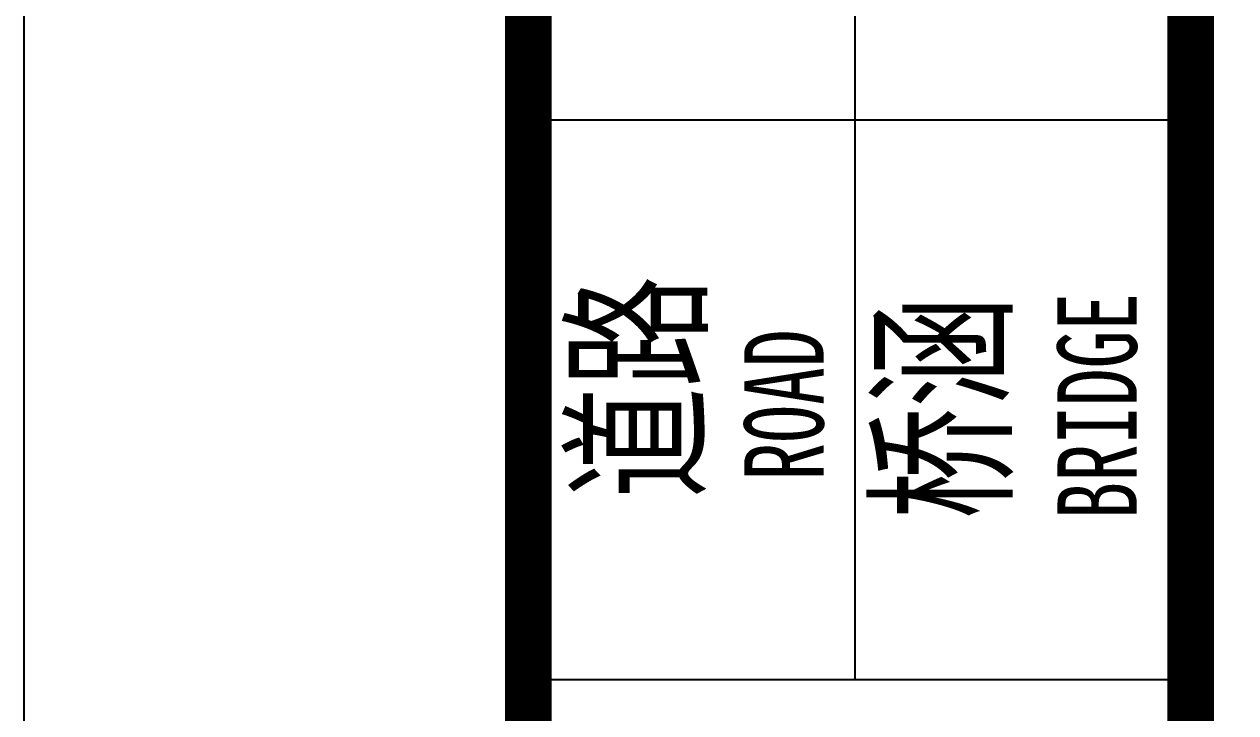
# Model space of a CAD drawing. Header units: millimetres. Extents: x 2630 to 3503, y 1668 to 1965.
# Drawn here: x 2629.95 to 2655.92, y 1702.58 to 1717.35 of the extents above; entities that cross this region are included whole.
import ezdxf

# ---------------------------------------------------------------- set-up
doc = ezdxf.new("R2010")
doc.units = ezdxf.units.MM
doc.styles.get("Standard").update_dxf_attribs({"font": '', "width": 0.7})
doc.styles.get('Standard').set_extended_font_data('仿宋_GB2312')

# ---------------------------------------------------------------- blocks, each defined once
blk = doc.blocks.new('tk')
for p, q in [((17.8, -10), (17.8, -262)), ((25, -250), (10.8, -250)), ((25, -262), (10.8, -262))]:
    blk.add_line(p, q)
at = {"color": 7, "true_color": 0xffffff, "flags": 128}
blk.add_lwpolyline([(420, -297), (0, -297), (0, 0), (420, 0)], close=True, dxfattribs=at)
at = {"const_width": 1}
blk.add_lwpolyline([(25, -287), (10.8, -287), (10.8, -10), (25, -10)], dxfattribs=at)
at = {"const_width": 1, "flags": 128}
blk.add_lwpolyline([(410, -10), (25, -10), (25, -287), (410, -287)], close=True, dxfattribs=at)
at = {"attachment_point": 1, "rotation": 90}
for s, insert, char_height, width in [('道路', (11.887, -258.116), 2.5, 5.22511), ('BRIDGE', (22.143, -258.564), 1.7, 4.69942), ('桥涵', (18.412, -258.549), 2.5, 5.22511), ('ROAD', (15.431, -257.727), 1.7, 3.27698)]:
    blk.add_mtext(s, dxfattribs=dict(at, insert=insert, char_height=char_height, width=width))

msp = doc.modelspace()

# ---------------------------------------------------------------- block references
msp.add_blockref('tk', (2629.951, 1965.291))

doc.saveas('drawing.dxf')
